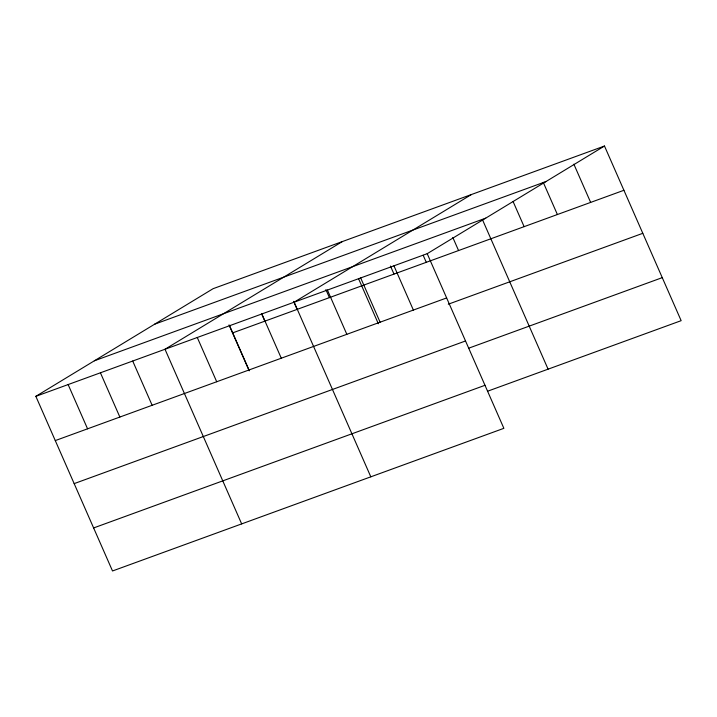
<?xml version="1.0" encoding="UTF-8"?>
<svg xmlns="http://www.w3.org/2000/svg" width="717" height="717" viewBox="0 0 717 717"><rect width="100%" height="100%" fill="white"/><g stroke="black" fill="none" stroke-linecap="round" stroke-linejoin="round"><path stroke-width="1.08" d="M604.485 146.026L427.215 253.684L503.872 428.327L112.515 570.974L35.85 396.331L213.128 288.673L604.485 146.026L681.15 320.669L487.677 391.186M342.278 241.602L165 349.26L241.665 523.903M471.428 194.522L294.149 302.18L370.814 476.832M154.621 324.201L545.987 181.553M94.348 360.803L485.714 218.156M35.85 396.331L427.215 253.684M232.55 332.93L623.915 190.283M55.281 440.588L446.637 297.94M448.286 304.205L642.799 233.312M74.165 483.617L465.53 340.969M468.793 348.157L662.266 277.64M93.622 527.945L484.988 385.298M573.869 164.184L590.647 202.409M543.253 182.342L557.387 214.526M513.076 201.513L524.118 226.653M482.46 219.671L548.084 369.165M452.821 237.47L458.566 250.547M423.182 255.279L426.274 262.314M393.947 265.81L413.377 310.067M390.46 266.043L393.992 274.091M360.678 277.936L380.109 322.193M358.608 278.814L378.343 323.761M327.418 290.062L346.84 334.319M325.885 289.578L329.417 297.627M293.594 301.346L297.125 309.394M261.857 313.956L281.288 358.213M261.75 314.118L264.842 321.162M229.574 325.724L249.005 369.981M229.019 324.882L249.193 370.832M197.283 337.492L216.713 381.749M132.708 361.027L152.138 405.284M100.425 372.795L119.856 417.052M68.133 384.563L87.564 428.82"/></g></svg>
